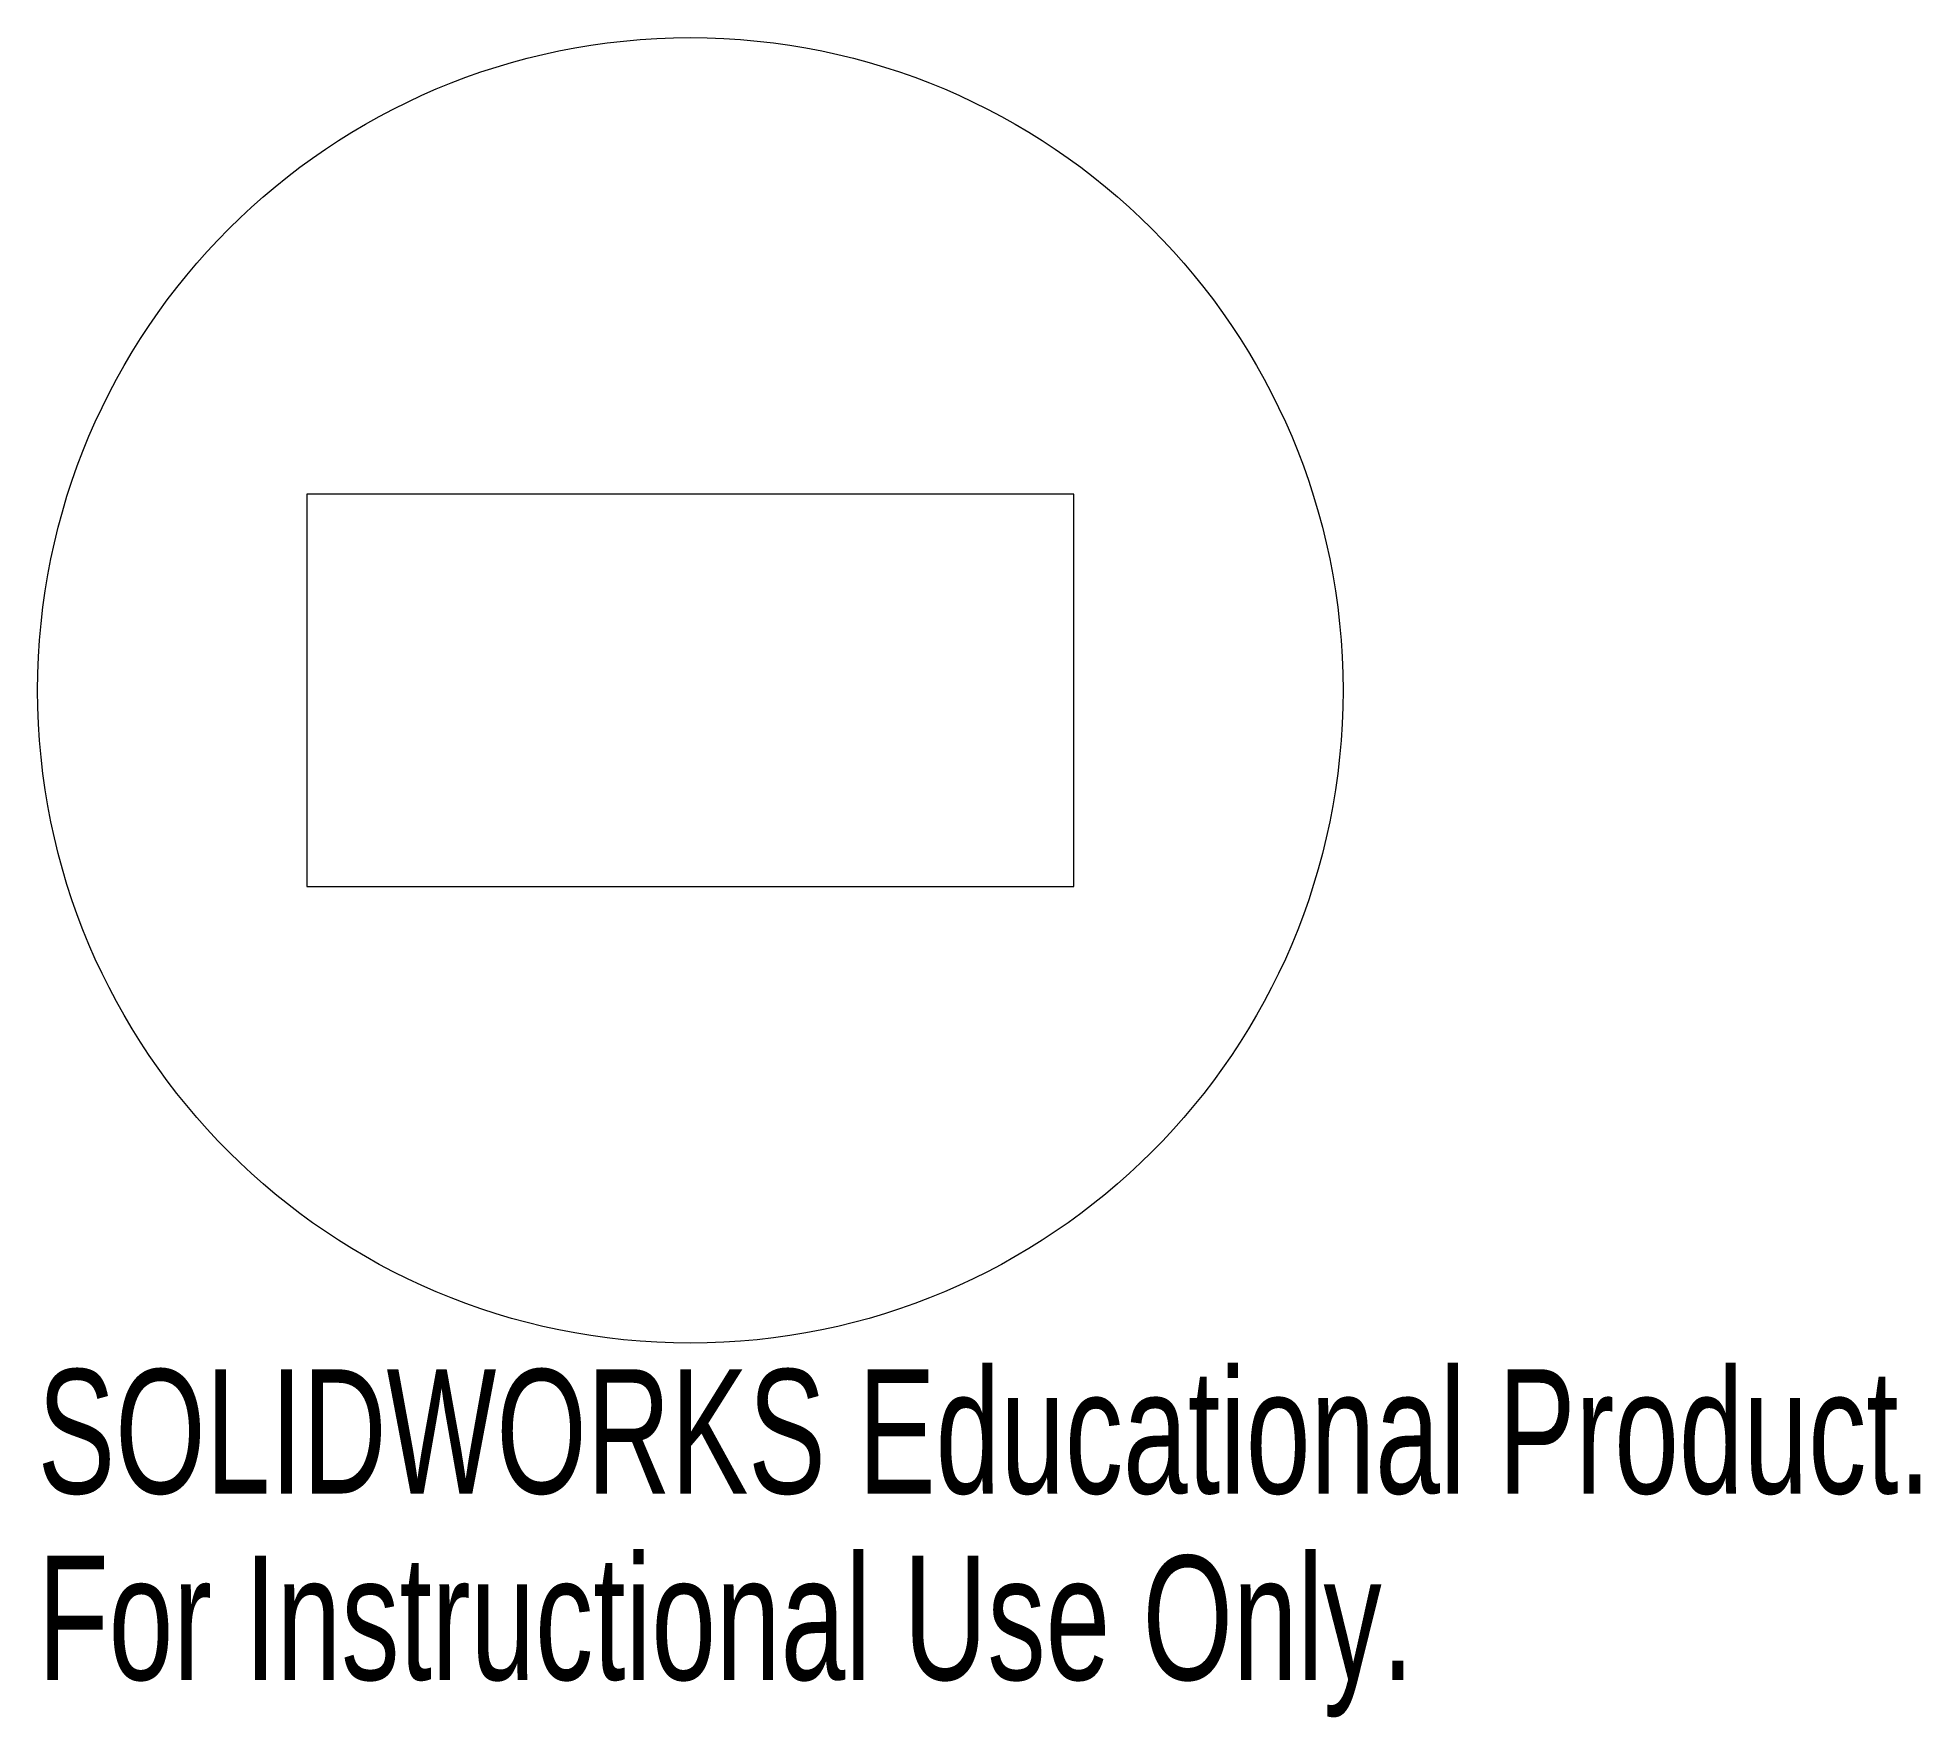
# Model space of a CAD drawing. Header units: inches. Extents: x -1 to 1.88, y -1.57 to 1.
import ezdxf

# ---------------------------------------------------------------- set-up
doc = ezdxf.new("R2010")
doc.units = ezdxf.units.IN
doc.header["$MEASUREMENT"] = 0
doc.styles.add('SLDTEXTSTYLE0', font='TXT', dxfattribs={"width": 0.7})

msp = doc.modelspace()

# ---------------------------------------------------------------- linework, layer by layer
at = {"color": 7, "linetype": 'Continuous', "lineweight": 15}
for p, q in [((0.5875, 0.3004), (-0.5875, 0.3004)), ((-0.5875, 0.3004), (-0.5875, -0.3004)), ((0.5875, -0.3004), (0.5875, 0.3004)), ((-0.5875, -0.3004), (0.5875, -0.3004))]:
    msp.add_line(p, q, dxfattribs=at)
msp.add_circle((0, 0), 1, dxfattribs=at)

# ---------------------------------------------------------------- texts
at = {"color": 7, "linetype": 'Continuous', "char_height": 0.1903, "attachment_point": 1, "style": 'SLDTEXTSTYLE0'}
for s, insert in [('SOLIDWORKS Educational Product.', (-1, -1.0401)), ('For Instructional Use Only.', (-1, -1.3256))]:
    msp.add_mtext(s, dxfattribs=dict(at, insert=insert))

doc.saveas('drawing.dxf')
